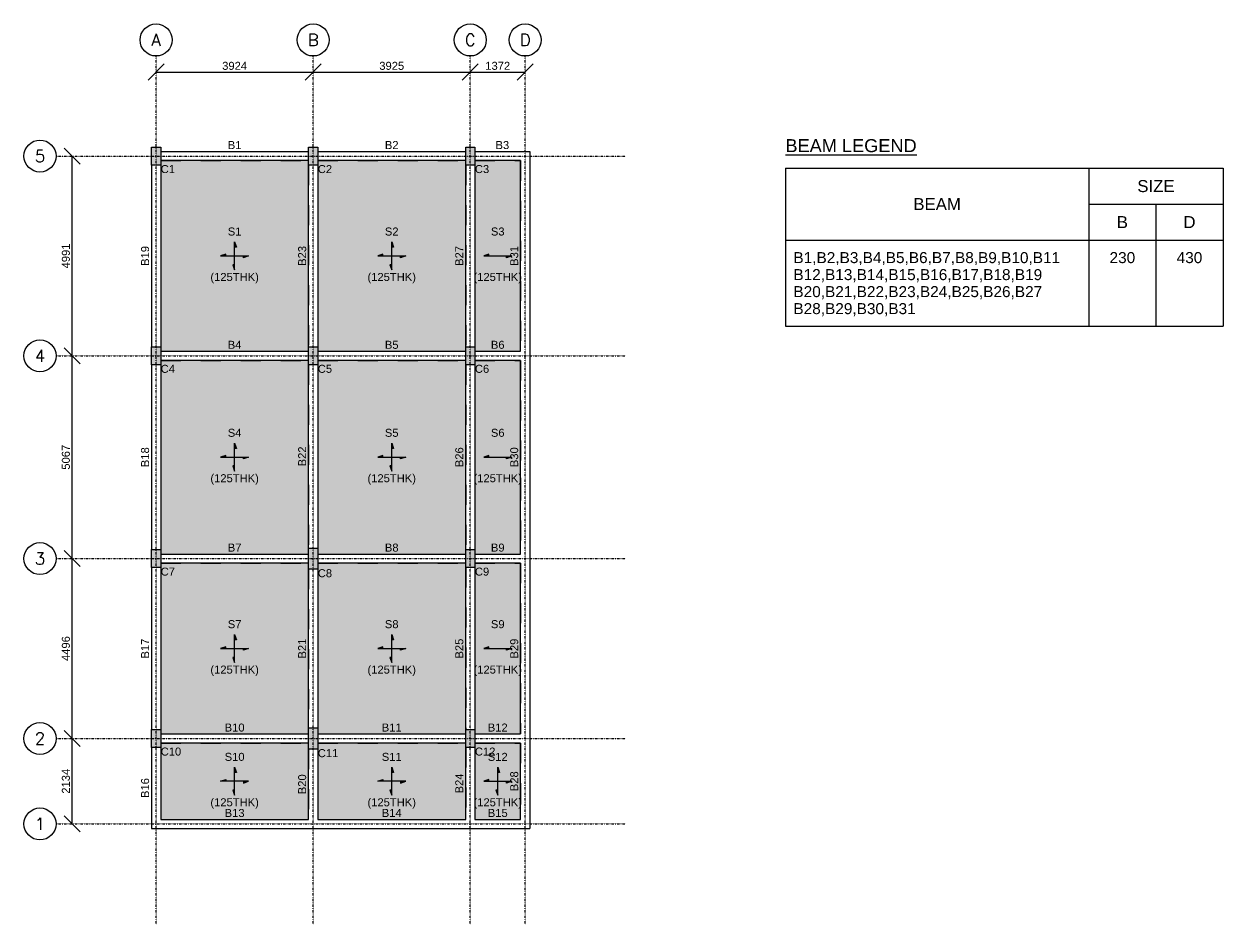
# Model space of a CAD drawing. Header units: inches. Extents: x -816171 to 9366335, y -450961 to 689132.
# Drawn here: x 7775933 to 7805886, y 257503 to 279991 of the extents above; entities that cross this region are included whole.
import ezdxf
from ezdxf.enums import TextEntityAlignment as Align

# ---------------------------------------------------------------- set-up
doc = ezdxf.new("R2010")
doc.units = ezdxf.units.IN
doc.header["$MEASUREMENT"] = 0
doc.linetypes.add('SCCenter', pattern=[1.2, 0.5, -0.3, 0.1, -0.3])
doc.linetypes.add('SCHidden', pattern=[1000, 500, -500])
for name, color, linetype in [('Beam', 3, 'Continuous'), ('Beam Nos', 7, 'Continuous'), ('Column', 2, 'Continuous'), ('Column Nos', 7, 'Continuous'), ('Grid Line', 8, 'Continuous'), ('Label', 4, 'Continuous'), ('Schedule Border', 60, 'Continuous'), ('Schedule Header', 4, 'Continuous'), ('Schedule Text', 31, 'Continuous'), ('Slab', 251, 'Continuous'), ('Slab Nos', 7, 'Continuous')]:
    doc.layers.add(name, color=color, linetype=linetype)
doc.styles.add('SC-BBS1', font='SansSerif')
doc.styles.add('SC-BBS2', font='SansSerif')
doc.styles.get("Standard").update_dxf_attribs({"font": 'txt.shx'})
doc.dimstyles.new('SCGridlineDim', dxfattribs={"dimtxt": 200, "dimasz": 0.18, "dimexe": 75, "dimexo": 75, "dimgap": 50, "dimtad": 1, "dimtoh": 1, "dimdec": 0, "dimzin": 0, "dimdsep": 46, "dimtxsty": 'SC-BBS2', "dimtsz": 200, "dimcen": 0.09, "dimclrd": 8, "dimclre": 8, "dimclrt": 31, "dimadec": 0, "dimazin": 0, "dimtfac": 1, "dimtdec": 0, "dimtix": 1, "dimtofl": 0, "dimtmove": 0, "dimatfit": 3, "dimfxl": 1, "dimtolj": 1, "dimtzin": 0, "dimarcsym": 0})

# ---------------------------------------------------------------- blocks, each defined once
blk = doc.blocks.new('*D2819')
at = {"layer": 'DEFPOINTS', "color": 0, "transparency": 16777216}
for p in [(7777133, 262137), (7777133, 262137), (7777133, 260003)]:
    blk.add_point(p, dxfattribs=at)
at = {"layer": 'Grid Line', "color": 8, "lineweight": -2, "transparency": 16777216}
for p, q in [((7777333, 261937), (7776933, 262337)), ((7777133, 260003), (7777133, 262137)), ((7777208, 262137), (7777208, 262137)), ((7777333, 259803), (7776933, 260203)), ((7777208, 260003), (7777208, 260003))]:
    blk.add_line(p, q, dxfattribs=at)
at = {"layer": 'Grid Line', "color": 31, "transparency": 16777216, "insert": (7776980, 261070), "char_height": 200, "attachment_point": 5, "rotation": 90, "style": 'SC-BBS2'}
blk.add_mtext('\\A1;2134', dxfattribs=at)
blk = doc.blocks.new('*D2820')
at = {"layer": 'DEFPOINTS', "color": 0, "transparency": 16777216}
for p in [(7777133, 266633), (7777133, 266633), (7777133, 262137)]:
    blk.add_point(p, dxfattribs=at)
at = {"layer": 'Grid Line', "color": 8, "lineweight": -2, "transparency": 16777216}
for p, q in [((7777333, 266433), (7776933, 266833)), ((7777133, 262137), (7777133, 266633)), ((7777208, 266633), (7777208, 266633)), ((7777333, 261937), (7776933, 262337)), ((7777208, 262137), (7777208, 262137))]:
    blk.add_line(p, q, dxfattribs=at)
at = {"layer": 'Grid Line', "color": 31, "transparency": 16777216, "insert": (7776980, 264385), "char_height": 200, "attachment_point": 5, "rotation": 90, "style": 'SC-BBS2'}
blk.add_mtext('\\A1;4496', dxfattribs=at)
blk = doc.blocks.new('*D2821')
at = {"layer": 'DEFPOINTS', "color": 0, "transparency": 16777216}
for p in [(7777133, 271700), (7777133, 271700), (7777133, 266633)]:
    blk.add_point(p, dxfattribs=at)
at = {"layer": 'Grid Line', "color": 8, "lineweight": -2, "transparency": 16777216}
for p, q in [((7777333, 271500), (7776933, 271900)), ((7777133, 266633), (7777133, 271700)), ((7777208, 271700), (7777208, 271700)), ((7777333, 266433), (7776933, 266833)), ((7777208, 266633), (7777208, 266633))]:
    blk.add_line(p, q, dxfattribs=at)
at = {"layer": 'Grid Line', "color": 31, "transparency": 16777216, "insert": (7776980, 269166), "char_height": 200, "attachment_point": 5, "rotation": 90, "style": 'SC-BBS2'}
blk.add_mtext('\\A1;5067', dxfattribs=at)
blk = doc.blocks.new('*D2822')
at = {"layer": 'DEFPOINTS', "color": 0, "transparency": 16777216}
for p in [(7777133, 276691), (7777133, 276691), (7777133, 271700)]:
    blk.add_point(p, dxfattribs=at)
at = {"layer": 'Grid Line', "color": 8, "lineweight": -2, "transparency": 16777216}
for p, q in [((7777333, 276491), (7776933, 276891)), ((7777133, 271700), (7777133, 276691)), ((7777208, 276691), (7777208, 276691)), ((7777333, 271500), (7776933, 271900)), ((7777208, 271700), (7777208, 271700))]:
    blk.add_line(p, q, dxfattribs=at)
at = {"layer": 'Grid Line', "color": 31, "transparency": 16777216, "insert": (7776980, 274195), "char_height": 200, "attachment_point": 5, "rotation": 90, "style": 'SC-BBS2'}
blk.add_mtext('\\A1;4991', dxfattribs=at)
blk = doc.blocks.new('*D2823')
at = {"layer": 'DEFPOINTS', "color": 0, "transparency": 16777216}
for p in [(7779233, 278791), (7783157, 278791), (7783157, 278791)]:
    blk.add_point(p, dxfattribs=at)
at = {"layer": 'Grid Line', "color": 8, "lineweight": -2, "transparency": 16777216}
for p, q in [((7779033, 278591), (7779433, 278991)), ((7782957, 278591), (7783357, 278991)), ((7779233, 278791), (7783157, 278791))]:
    blk.add_line(p, q, dxfattribs=at)
at = {"layer": 'Grid Line', "color": 31, "transparency": 16777216, "insert": (7781195, 278944), "char_height": 200, "attachment_point": 5, "style": 'SC-BBS2'}
blk.add_mtext('\\A1;3924', dxfattribs=at)
blk = doc.blocks.new('*D2824')
at = {"layer": 'DEFPOINTS', "color": 0, "transparency": 16777216}
for p in [(7783157, 278791), (7787082, 278791), (7787082, 278791)]:
    blk.add_point(p, dxfattribs=at)
at = {"layer": 'Grid Line', "color": 8, "lineweight": -2, "transparency": 16777216}
for p, q in [((7782957, 278591), (7783357, 278991)), ((7786882, 278591), (7787282, 278991)), ((7783157, 278791), (7787082, 278791))]:
    blk.add_line(p, q, dxfattribs=at)
at = {"layer": 'Grid Line', "color": 31, "transparency": 16777216, "insert": (7785120, 278944), "char_height": 200, "attachment_point": 5, "style": 'SC-BBS2'}
blk.add_mtext('\\A1;3925', dxfattribs=at)
blk = doc.blocks.new('*D2825')
at = {"layer": 'DEFPOINTS', "color": 0, "transparency": 16777216}
for p in [(7787082, 278791), (7788454, 278791), (7788454, 278791)]:
    blk.add_point(p, dxfattribs=at)
at = {"layer": 'Grid Line', "color": 8, "lineweight": -2, "transparency": 16777216}
for p, q in [((7786882, 278591), (7787282, 278991)), ((7788254, 278591), (7788654, 278991)), ((7787082, 278791), (7788454, 278791))]:
    blk.add_line(p, q, dxfattribs=at)
at = {"layer": 'Grid Line', "color": 31, "transparency": 16777216, "insert": (7787768, 278944), "char_height": 200, "attachment_point": 5, "style": 'SC-BBS2'}
blk.add_mtext('\\A1;1372', dxfattribs=at)

msp = doc.modelspace()

# ---------------------------------------------------------------- hatches: boundary and pattern name
at = {"layer": 'Column'}
for points in [[(7779348.12562, 276465.97189), (7779118.12562, 276465.97189), (7779118.12562, 276915.97189), (7779348.12562, 276915.97189)], [(7783272.12562, 276465.97189), (7783042.12562, 276465.97189), (7783042.12562, 276915.97189), (7783272.12562, 276915.97189)], [(7787197.12562, 276465.97189), (7786967.12562, 276465.97189), (7786967.12562, 276915.97189), (7787197.12562, 276915.97189)], [(7779348.12562, 271474.97189), (7779118.12562, 271474.97189), (7779118.12562, 271924.97189), (7779348.12562, 271924.97189)], [(7783272.12562, 271474.97189), (7783042.12562, 271474.97189), (7783042.12562, 271924.97189), (7783272.12562, 271924.97189)], [(7787197.12562, 271474.97189), (7786967.12562, 271474.97189), (7786967.12562, 271924.97189), (7787197.12562, 271924.97189)], [(7783272.12562, 266367.97189), (7783042.12562, 266367.97189), (7783042.12562, 266897.97189), (7783272.12562, 266897.97189)], [(7779348.12562, 266407.97189), (7779118.12562, 266407.97189), (7779118.12562, 266857.97189), (7779348.12562, 266857.97189)], [(7787197.12562, 266407.97189), (7786967.12562, 266407.97189), (7786967.12562, 266857.97189), (7787197.12562, 266857.97189)], [(7783272.12562, 261871.97189), (7783042.12562, 261871.97189), (7783042.12562, 262401.97189), (7783272.12562, 262401.97189)], [(7779348.12562, 261911.97189), (7779118.12562, 261911.97189), (7779118.12562, 262361.97189), (7779348.12562, 262361.97189)], [(7787197.12562, 261911.97189), (7786967.12562, 261911.97189), (7786967.12562, 262361.97189), (7787197.12562, 262361.97189)]]:
    msp.add_hatch(color=256, dxfattribs=at).paths.add_polyline_path(points, flags=0)
at = {"layer": 'Slab'}
for points in [[(7783042.12562, 271814.97189), (7783042.12562, 271924.97189), (7783042.12562, 276465.97189), (7783042.12562, 276575.97189), (7779348.12562, 276575.97189), (7779348.12562, 276465.97189), (7779348.12562, 271924.97189), (7779348.12562, 271814.97189)], [(7786967.12562, 271814.97189), (7786967.12562, 271924.97189), (7786967.12562, 276465.97189), (7786967.12562, 276575.97189), (7783272.12562, 276575.97189), (7783272.12562, 276465.97189), (7783272.12562, 271924.97189), (7783272.12562, 271814.97189)], [(7788339.12562, 271814.97189), (7788339.12562, 276575.97189), (7787197.12562, 276575.97189), (7787197.12562, 276465.97189), (7787197.12562, 271924.97189), (7787197.12562, 271814.97189)], [(7783042.12562, 266747.97189), (7783042.12562, 266897.97189), (7783042.12562, 271474.97189), (7783042.12562, 271584.97189), (7779348.12562, 271584.97189), (7779348.12562, 271474.97189), (7779348.12562, 266857.97189), (7779348.12562, 266747.97189)], [(7786967.12562, 266747.97189), (7786967.12562, 266857.97189), (7786967.12562, 271474.97189), (7786967.12562, 271584.97189), (7783272.12562, 271584.97189), (7783272.12562, 271474.97189), (7783272.12562, 266897.97189), (7783272.12562, 266747.97189)], [(7788339.12562, 266747.97189), (7788339.12562, 271584.97189), (7787197.12562, 271584.97189), (7787197.12562, 271474.97189), (7787197.12562, 266857.97189), (7787197.12562, 266747.97189)], [(7783042.12562, 262251.97189), (7783042.12562, 262401.97189), (7783042.12562, 266367.97189), (7783042.12562, 266517.97189), (7779348.12562, 266517.97189), (7779348.12562, 266407.97189), (7779348.12562, 262361.97189), (7779348.12562, 262251.97189)], [(7786967.12562, 262251.97189), (7786967.12562, 262361.97189), (7786967.12562, 266407.97189), (7786967.12562, 266517.97189), (7783272.12562, 266517.97189), (7783272.12562, 266367.97189), (7783272.12562, 262401.97189), (7783272.12562, 262251.97189)], [(7788339.12562, 262251.97189), (7788339.12562, 266517.97189), (7787197.12562, 266517.97189), (7787197.12562, 266407.97189), (7787197.12562, 262361.97189), (7787197.12562, 262251.97189)], [(7783042.12562, 260117.97189), (7783042.12562, 261871.97189), (7783042.12562, 262021.97189), (7779348.12562, 262021.97189), (7779348.12562, 261911.97189), (7779348.12562, 260117.97189)], [(7786967.12562, 260117.97189), (7786967.12562, 261911.97189), (7786967.12562, 262021.97189), (7783272.12562, 262021.97189), (7783272.12562, 261871.97189), (7783272.12562, 260117.97189)], [(7788339.12562, 260117.97189), (7788339.12562, 262021.97189), (7787197.12562, 262021.97189), (7787197.12562, 261911.97189), (7787197.12562, 260117.97189)]]:
    msp.add_hatch(color=256, dxfattribs=at).paths.add_polyline_path(points, flags=0)
at = {"layer": 'Slab Nos'}
for points in [[(7781195.12562, 274545.47189), (7781238.87562, 274414.22189), (7781195.12562, 274414.22189)], [(7785119.62562, 274545.47189), (7785163.37562, 274414.22189), (7785119.62562, 274414.22189)], [(7780976.37562, 274195.47189), (7780976.37562, 274239.22189), (7780845.12562, 274195.47189)], [(7781545.12562, 274195.47189), (7781413.87562, 274151.72189), (7781413.87562, 274195.47189)], [(7784900.87562, 274195.47189), (7784900.87562, 274239.22189), (7784769.62562, 274195.47189)], [(7785469.62562, 274195.47189), (7785338.37562, 274151.72189), (7785338.37562, 274195.47189)], [(7787549.37562, 274195.47189), (7787549.37562, 274239.22189), (7787418.12562, 274195.47189)], [(7788118.12562, 274195.47189), (7787986.87562, 274151.72189), (7787986.87562, 274195.47189)], [(7781195.12562, 273976.72189), (7781151.37562, 273976.72189), (7781195.12562, 273845.47189)], [(7785119.62562, 273976.72189), (7785075.87562, 273976.72189), (7785119.62562, 273845.47189)], [(7781195.12562, 269516.47189), (7781238.87562, 269385.22189), (7781195.12562, 269385.22189)], [(7785119.62562, 269516.47189), (7785163.37562, 269385.22189), (7785119.62562, 269385.22189)], [(7780976.37562, 269166.47189), (7780976.37562, 269210.22189), (7780845.12562, 269166.47189)], [(7781545.12562, 269166.47189), (7781413.87562, 269122.72189), (7781413.87562, 269166.47189)], [(7784900.87562, 269166.47189), (7784900.87562, 269210.22189), (7784769.62562, 269166.47189)], [(7785469.62562, 269166.47189), (7785338.37562, 269122.72189), (7785338.37562, 269166.47189)], [(7787549.37562, 269166.47189), (7787549.37562, 269210.22189), (7787418.12562, 269166.47189)], [(7788118.12562, 269166.47189), (7787986.87562, 269122.72189), (7787986.87562, 269166.47189)], [(7781195.12562, 268947.72189), (7781151.37562, 268947.72189), (7781195.12562, 268816.47189)], [(7785119.62562, 268947.72189), (7785075.87562, 268947.72189), (7785119.62562, 268816.47189)], [(7781195.12562, 264734.97189), (7781238.87562, 264603.72189), (7781195.12562, 264603.72189)], [(7785119.62562, 264734.97189), (7785163.37562, 264603.72189), (7785119.62562, 264603.72189)], [(7780976.37562, 264384.97189), (7780976.37562, 264428.72189), (7780845.12562, 264384.97189)], [(7781545.12562, 264384.97189), (7781413.87562, 264341.22189), (7781413.87562, 264384.97189)], [(7784900.87562, 264384.97189), (7784900.87562, 264428.72189), (7784769.62562, 264384.97189)], [(7785469.62562, 264384.97189), (7785338.37562, 264341.22189), (7785338.37562, 264384.97189)], [(7787549.37562, 264384.97189), (7787549.37562, 264428.72189), (7787418.12562, 264384.97189)], [(7788118.12562, 264384.97189), (7787986.87562, 264341.22189), (7787986.87562, 264384.97189)], [(7781195.12562, 264166.22189), (7781151.37562, 264166.22189), (7781195.12562, 264034.97189)], [(7785119.62562, 264166.22189), (7785075.87562, 264166.22189), (7785119.62562, 264034.97189)], [(7781195.1363, 261419.97189), (7781238.8823, 261288.72056), (7781195.1323, 261288.72189)], [(7785119.6363, 261419.97189), (7785163.3823, 261288.72056), (7785119.6323, 261288.72189)], [(7787768.12562, 261419.97189), (7787811.87562, 261288.72189), (7787768.12562, 261288.72189)], [(7780845.12562, 261069.98258), (7780976.37696, 261113.72857), (7780976.37562, 261069.97857)], [(7781413.87562, 261069.96522), (7781413.87429, 261026.21522), (7781545.12562, 261069.96121)], [(7784769.62562, 261069.98258), (7784900.87696, 261113.72857), (7784900.87562, 261069.97857)], [(7785338.37562, 261069.96522), (7785338.37429, 261026.21522), (7785469.62562, 261069.96121)], [(7787549.37562, 261069.97189), (7787549.37562, 261113.72189), (7787418.12562, 261069.97189)], [(7788118.12562, 261069.97189), (7787986.87562, 261026.22189), (7787986.87562, 261069.97189)], [(7781195.11895, 260851.22189), (7781151.36895, 260851.22323), (7781195.11494, 260719.97189)], [(7785119.61895, 260851.22189), (7785075.86895, 260851.22323), (7785119.61494, 260719.97189)], [(7787768.12562, 260851.22189), (7787724.37562, 260851.22189), (7787768.12562, 260719.97189)]]:
    msp.add_hatch(color=256, dxfattribs=at).paths.add_polyline_path(points, flags=0)

# ---------------------------------------------------------------- linework, layer by layer
at = {"layer": 'Beam'}
for p, q in [((7779348.12562, 276805.97189), (7783042.12562, 276805.97189)), ((7783272.12562, 276805.97189), (7786967.12562, 276805.97189)), ((7787197.12562, 276805.97189), (7788569.12562, 276805.97189)), ((7788569.12562, 276805.97189), (7788569.12562, 271584.97189)), ((7779118.12562, 276465.97189), (7779118.12562, 271924.97189)), ((7788569.12562, 271699.97189), (7788569.12562, 266517.97189)), ((7779118.12562, 271474.97189), (7779118.12562, 266857.97189)), ((7788569.12562, 266632.97189), (7788569.12562, 262021.97189)), ((7779118.12562, 266407.97189), (7779118.12562, 262361.97189)), ((7788569.12562, 262136.97189), (7788569.12562, 259887.97189)), ((7779118.12562, 261911.97189), (7779118.12562, 259887.97189)), ((7779118.12562, 259887.97189), (7783272.12562, 259887.97189)), ((7783214.62562, 259887.97189), (7787197.12562, 259887.97189)), ((7787139.62562, 259887.97189), (7788569.12562, 259887.97189))]:
    msp.add_line(p, q, dxfattribs=at)
at = {"layer": 'Beam', "linetype": 'SCHidden'}
for p, q in [((7779348.12562, 276575.97189), (7783042.12562, 276575.97189)), ((7783272.12562, 276575.97189), (7786967.12562, 276575.97189)), ((7787197.12562, 276575.97189), (7788339.12562, 276575.97189)), ((7788339.12562, 276575.97189), (7788339.12562, 271814.97189)), ((7779348.12562, 276465.97189), (7779348.12562, 271924.97189)), ((7783042.12562, 276465.97189), (7783042.12562, 271924.97189)), ((7783272.12562, 276465.97189), (7783272.12562, 271924.97189)), ((7786967.12562, 276465.97189), (7786967.12562, 271924.97189)), ((7787197.12562, 276465.97189), (7787197.12562, 271924.97189)), ((7779348.12562, 271814.97189), (7783042.12562, 271814.97189)), ((7783272.12562, 271814.97189), (7786967.12562, 271814.97189)), ((7787197.12562, 271814.97189), (7788339.12562, 271814.97189)), ((7779348.12562, 271584.97189), (7783042.12562, 271584.97189)), ((7779348.12562, 271474.97189), (7779348.12562, 266857.97189)), ((7783042.12562, 271474.97189), (7783042.12562, 266897.97189)), ((7783272.12562, 271584.97189), (7786967.12562, 271584.97189)), ((7783272.12562, 271474.97189), (7783272.12562, 266897.97189)), ((7786967.12562, 271474.97189), (7786967.12562, 266857.97189)), ((7787197.12562, 271584.97189), (7788339.12562, 271584.97189)), ((7787197.12562, 271474.97189), (7787197.12562, 266857.97189)), ((7788339.12562, 271584.97189), (7788339.12562, 266747.97189)), ((7779348.12562, 266747.97189), (7783042.12562, 266747.97189)), ((7783272.12562, 266747.97189), (7786967.12562, 266747.97189)), ((7787197.12562, 266747.97189), (7788339.12562, 266747.97189)), ((7779348.12562, 266517.97189), (7783042.12562, 266517.97189)), ((7779348.12562, 266407.97189), (7779348.12562, 262361.97189)), ((7783042.12562, 266367.97189), (7783042.12562, 262401.97189)), ((7783272.12562, 266517.97189), (7786967.12562, 266517.97189)), ((7783272.12562, 266367.97189), (7783272.12562, 262401.97189)), ((7786967.12562, 266407.97189), (7786967.12562, 262361.97189)), ((7787197.12562, 266517.97189), (7788339.12562, 266517.97189)), ((7787197.12562, 266407.97189), (7787197.12562, 262361.97189)), ((7788339.12562, 266517.97189), (7788339.12562, 262251.97189)), ((7779348.12562, 262251.97189), (7783042.12562, 262251.97189)), ((7783272.12562, 262251.97189), (7786967.12562, 262251.97189)), ((7787197.12562, 262251.97189), (7788339.12562, 262251.97189)), ((7779348.12562, 262021.97189), (7783042.12562, 262021.97189)), ((7779348.12562, 261911.97189), (7779348.12562, 260117.97189)), ((7783042.12562, 261871.97189), (7783042.12562, 260117.97189)), ((7783272.12562, 262021.97189), (7786967.12562, 262021.97189)), ((7783272.12562, 261871.97189), (7783272.12562, 260117.97189)), ((7786967.12562, 261911.97189), (7786967.12562, 260117.97189)), ((7787197.12562, 262021.97189), (7788339.12562, 262021.97189)), ((7787197.12562, 261911.97189), (7787197.12562, 260117.97189)), ((7788339.12562, 262021.97189), (7788339.12562, 260117.97189)), ((7779348.12562, 260117.97189), (7783042.12562, 260117.97189)), ((7783272.12562, 260117.97189), (7786967.12562, 260117.97189)), ((7787197.12562, 260117.97189), (7788339.12562, 260117.97189))]:
    msp.add_line(p, q, dxfattribs=at)
at = {"layer": 'Column'}
for points in [[(7779348.12562, 276465.97189), (7779118.12562, 276465.97189), (7779118.12562, 276915.97189), (7779348.12562, 276915.97189)], [(7783272.12562, 276465.97189), (7783042.12562, 276465.97189), (7783042.12562, 276915.97189), (7783272.12562, 276915.97189)], [(7787197.12562, 276465.97189), (7786967.12562, 276465.97189), (7786967.12562, 276915.97189), (7787197.12562, 276915.97189)], [(7779348.12562, 271474.97189), (7779118.12562, 271474.97189), (7779118.12562, 271924.97189), (7779348.12562, 271924.97189)], [(7783272.12562, 271474.97189), (7783042.12562, 271474.97189), (7783042.12562, 271924.97189), (7783272.12562, 271924.97189)], [(7787197.12562, 271474.97189), (7786967.12562, 271474.97189), (7786967.12562, 271924.97189), (7787197.12562, 271924.97189)], [(7783272.12562, 266367.97189), (7783042.12562, 266367.97189), (7783042.12562, 266897.97189), (7783272.12562, 266897.97189)], [(7779348.12562, 266407.97189), (7779118.12562, 266407.97189), (7779118.12562, 266857.97189), (7779348.12562, 266857.97189)], [(7787197.12562, 266407.97189), (7786967.12562, 266407.97189), (7786967.12562, 266857.97189), (7787197.12562, 266857.97189)], [(7783272.12562, 261871.97189), (7783042.12562, 261871.97189), (7783042.12562, 262401.97189), (7783272.12562, 262401.97189)], [(7779348.12562, 261911.97189), (7779118.12562, 261911.97189), (7779118.12562, 262361.97189), (7779348.12562, 262361.97189)], [(7787197.12562, 261911.97189), (7786967.12562, 261911.97189), (7786967.12562, 262361.97189), (7787197.12562, 262361.97189)]]:
    msp.add_lwpolyline(points, close=True, dxfattribs=at)
at = {"layer": 'Grid Line', "linetype": 'SCCenter'}
for p, q in [((7779233.12562, 257502.97189), (7779233.12562, 279190.97189)), ((7783157.12562, 257502.97189), (7783157.12562, 279190.97189)), ((7787082.12562, 257502.97189), (7787082.12562, 279190.97189)), ((7788454.12562, 257502.97189), (7788454.12562, 279190.97189)), ((7776733.12562, 276690.97189), (7790954.12562, 276690.97189)), ((7776733.12562, 271699.97189), (7790954.12562, 271699.97189)), ((7776733.12562, 266632.97189), (7790954.12562, 266632.97189)), ((7776733.12562, 262136.97189), (7790954.12562, 262136.97189)), ((7776733.12562, 260002.97189), (7790954.12562, 260002.97189))]:
    msp.add_line(p, q, dxfattribs=at)
at = {"layer": 'Grid Line'}
for centre in [(7779233.12562, 279590.97189), (7783157.12562, 279590.97189), (7787082.12562, 279590.97189), (7788454.12562, 279590.97189), (7776333.12562, 276690.97189), (7776333.12562, 271699.97189), (7776333.12562, 266632.97189), (7776333.12562, 262136.97189), (7776333.12562, 260002.97189)]:
    msp.add_circle(centre, 400, dxfattribs=at)
at = {"layer": 'Schedule Border'}
for p, q in [((7794954.12562, 276390.97189), (7805886.12562, 276390.97189)), ((7794954.12562, 276390.97189), (7794954.12562, 272440.97189)), ((7802534.12562, 276390.97189), (7802534.12562, 272440.97189)), ((7805886.12562, 276390.97189), (7805886.12562, 272440.97189)), ((7802534.12562, 275490.97189), (7805886.12562, 275490.97189)), ((7804210.12562, 275490.97189), (7804210.12562, 272440.97189)), ((7794954.12562, 274590.97189), (7805886.12562, 274590.97189)), ((7794954.12562, 272440.97189), (7805886.12562, 272440.97189))]:
    msp.add_line(p, q, dxfattribs=at)
at = {"layer": 'Slab'}
for points in [[(7783042.12562, 271814.97189), (7783042.12562, 271924.97189), (7783042.12562, 276465.97189), (7783042.12562, 276575.97189), (7779348.12562, 276575.97189), (7779348.12562, 276465.97189), (7779348.12562, 271924.97189), (7779348.12562, 271814.97189)], [(7786967.12562, 271814.97189), (7786967.12562, 271924.97189), (7786967.12562, 276465.97189), (7786967.12562, 276575.97189), (7783272.12562, 276575.97189), (7783272.12562, 276465.97189), (7783272.12562, 271924.97189), (7783272.12562, 271814.97189)], [(7788339.12562, 271814.97189), (7788339.12562, 276575.97189), (7787197.12562, 276575.97189), (7787197.12562, 276465.97189), (7787197.12562, 271924.97189), (7787197.12562, 271814.97189)], [(7783042.12562, 266747.97189), (7783042.12562, 266897.97189), (7783042.12562, 271474.97189), (7783042.12562, 271584.97189), (7779348.12562, 271584.97189), (7779348.12562, 271474.97189), (7779348.12562, 266857.97189), (7779348.12562, 266747.97189)], [(7786967.12562, 266747.97189), (7786967.12562, 266857.97189), (7786967.12562, 271474.97189), (7786967.12562, 271584.97189), (7783272.12562, 271584.97189), (7783272.12562, 271474.97189), (7783272.12562, 266897.97189), (7783272.12562, 266747.97189)], [(7788339.12562, 266747.97189), (7788339.12562, 271584.97189), (7787197.12562, 271584.97189), (7787197.12562, 271474.97189), (7787197.12562, 266857.97189), (7787197.12562, 266747.97189)], [(7783042.12562, 262251.97189), (7783042.12562, 262401.97189), (7783042.12562, 266367.97189), (7783042.12562, 266517.97189), (7779348.12562, 266517.97189), (7779348.12562, 266407.97189), (7779348.12562, 262361.97189), (7779348.12562, 262251.97189)], [(7786967.12562, 262251.97189), (7786967.12562, 262361.97189), (7786967.12562, 266407.97189), (7786967.12562, 266517.97189), (7783272.12562, 266517.97189), (7783272.12562, 266367.97189), (7783272.12562, 262401.97189), (7783272.12562, 262251.97189)], [(7788339.12562, 262251.97189), (7788339.12562, 266517.97189), (7787197.12562, 266517.97189), (7787197.12562, 266407.97189), (7787197.12562, 262361.97189), (7787197.12562, 262251.97189)], [(7783042.12562, 260117.97189), (7783042.12562, 261871.97189), (7783042.12562, 262021.97189), (7779348.12562, 262021.97189), (7779348.12562, 261911.97189), (7779348.12562, 260117.97189)], [(7786967.12562, 260117.97189), (7786967.12562, 261911.97189), (7786967.12562, 262021.97189), (7783272.12562, 262021.97189), (7783272.12562, 261871.97189), (7783272.12562, 260117.97189)], [(7788339.12562, 260117.97189), (7788339.12562, 262021.97189), (7787197.12562, 262021.97189), (7787197.12562, 261911.97189), (7787197.12562, 260117.97189)]]:
    msp.add_lwpolyline(points, close=True, dxfattribs=at)
at = {"layer": 'Slab Nos'}
for points in [[(7781195.12562, 273976.72189), (7781151.37562, 273976.72189), (7781195.12562, 273845.47189), (7781195.12562, 274545.47189), (7781238.87562, 274414.22189), (7781195.12562, 274414.22189)], [(7785119.62562, 273976.72189), (7785075.87562, 273976.72189), (7785119.62562, 273845.47189), (7785119.62562, 274545.47189), (7785163.37562, 274414.22189), (7785119.62562, 274414.22189)], [(7780976.37562, 274195.47189), (7780976.37562, 274239.22189), (7780845.12562, 274195.47189), (7781545.12562, 274195.47189), (7781413.87562, 274151.72189), (7781413.87562, 274195.47189)], [(7784900.87562, 274195.47189), (7784900.87562, 274239.22189), (7784769.62562, 274195.47189), (7785469.62562, 274195.47189), (7785338.37562, 274151.72189), (7785338.37562, 274195.47189)], [(7787549.37562, 274195.47189), (7787549.37562, 274239.22189), (7787418.12562, 274195.47189), (7788118.12562, 274195.47189), (7787986.87562, 274151.72189), (7787986.87562, 274195.47189)], [(7781195.12562, 268947.72189), (7781151.37562, 268947.72189), (7781195.12562, 268816.47189), (7781195.12562, 269516.47189), (7781238.87562, 269385.22189), (7781195.12562, 269385.22189)], [(7785119.62562, 268947.72189), (7785075.87562, 268947.72189), (7785119.62562, 268816.47189), (7785119.62562, 269516.47189), (7785163.37562, 269385.22189), (7785119.62562, 269385.22189)], [(7780976.37562, 269166.47189), (7780976.37562, 269210.22189), (7780845.12562, 269166.47189), (7781545.12562, 269166.47189), (7781413.87562, 269122.72189), (7781413.87562, 269166.47189)], [(7784900.87562, 269166.47189), (7784900.87562, 269210.22189), (7784769.62562, 269166.47189), (7785469.62562, 269166.47189), (7785338.37562, 269122.72189), (7785338.37562, 269166.47189)], [(7787549.37562, 269166.47189), (7787549.37562, 269210.22189), (7787418.12562, 269166.47189), (7788118.12562, 269166.47189), (7787986.87562, 269122.72189), (7787986.87562, 269166.47189)], [(7781195.12562, 264166.22189), (7781151.37562, 264166.22189), (7781195.12562, 264034.97189), (7781195.12562, 264734.97189), (7781238.87562, 264603.72189), (7781195.12562, 264603.72189)], [(7785119.62562, 264166.22189), (7785075.87562, 264166.22189), (7785119.62562, 264034.97189), (7785119.62562, 264734.97189), (7785163.37562, 264603.72189), (7785119.62562, 264603.72189)], [(7780976.37562, 264384.97189), (7780976.37562, 264428.72189), (7780845.12562, 264384.97189), (7781545.12562, 264384.97189), (7781413.87562, 264341.22189), (7781413.87562, 264384.97189)], [(7784900.87562, 264384.97189), (7784900.87562, 264428.72189), (7784769.62562, 264384.97189), (7785469.62562, 264384.97189), (7785338.37562, 264341.22189), (7785338.37562, 264384.97189)], [(7787549.37562, 264384.97189), (7787549.37562, 264428.72189), (7787418.12562, 264384.97189), (7788118.12562, 264384.97189), (7787986.87562, 264341.22189), (7787986.87562, 264384.97189)], [(7781195.11895, 260851.22189), (7781151.36895, 260851.22323), (7781195.11494, 260719.97189), (7781195.1363, 261419.97189), (7781238.8823, 261288.72056), (7781195.1323, 261288.72189)], [(7785119.61895, 260851.22189), (7785075.86895, 260851.22323), (7785119.61494, 260719.97189), (7785119.6363, 261419.97189), (7785163.3823, 261288.72056), (7785119.6323, 261288.72189)], [(7787768.12562, 260851.22189), (7787724.37562, 260851.22189), (7787768.12562, 260719.97189), (7787768.12562, 261419.97189), (7787811.87562, 261288.72189), (7787768.12562, 261288.72189)], [(7781413.87562, 261069.96522), (7781413.87429, 261026.21522), (7781545.12562, 261069.96121), (7780845.12562, 261069.98258), (7780976.37696, 261113.72857), (7780976.37562, 261069.97857)], [(7785338.37562, 261069.96522), (7785338.37429, 261026.21522), (7785469.62562, 261069.96121), (7784769.62562, 261069.98258), (7784900.87696, 261113.72857), (7784900.87562, 261069.97857)], [(7787549.37562, 261069.97189), (7787549.37562, 261113.72189), (7787418.12562, 261069.97189), (7788118.12562, 261069.97189), (7787986.87562, 261026.22189), (7787986.87562, 261069.97189)]]:
    msp.add_lwpolyline(points, dxfattribs=at)

# ---------------------------------------------------------------- texts
at = {"layer": 'Beam Nos', "style": 'SC-BBS1'}
for s, p in [('B1', (7781195.12562, 276805.97189)), ('B2', (7785119.62562, 276805.97189)), ('B3', (7787883.12562, 276805.97189)), ('B4', (7781195.12562, 271814.97189)), ('B5', (7785119.62562, 271814.97189)), ('B6', (7787768.12562, 271814.97189)), ('B7', (7781195.12562, 266747.97189)), ('B8', (7785119.62562, 266747.97189)), ('B9', (7787768.12562, 266747.97189)), ('B10', (7781195.12562, 262251.97189)), ('B11', (7785119.62562, 262251.97189)), ('B12', (7787768.12562, 262251.97189)), ('B13', (7781195.12562, 260117.97189)), ('B14', (7785119.62562, 260117.97189)), ('B15', (7787768.12562, 260117.97189))]:
    msp.add_text(s, height=200, dxfattribs=at).set_placement(p, align=Align.BOTTOM_CENTER)
for s, p in [('B19', (7779118.12562, 274195.47189)), ('B23', (7783042.12562, 274195.47189)), ('B27', (7786967.12562, 274195.47189)), ('B31', (7788339.12562, 274195.47189)), ('B18', (7779118.12562, 269166.47189)), ('B22', (7783042.12562, 269186.47189)), ('B26', (7786967.12562, 269166.47189)), ('B30', (7788339.12562, 269166.47189)), ('B17', (7779118.12562, 264384.97189)), ('B21', (7783042.12562, 264384.97189)), ('B25', (7786967.12562, 264384.97189)), ('B29', (7788339.12562, 264384.97189)), ('B20', (7783042.12562, 260994.97189)), ('B24', (7786967.12562, 261014.97189)), ('B28', (7788339.12562, 261069.97189)), ('B16', (7779118.12562, 260899.97189))]:
    msp.add_text(s, height=200, rotation=90, dxfattribs=at).set_placement(p, align=Align.BOTTOM_CENTER)
at = {"layer": 'Column Nos', "style": 'SC-BBS2'}
for s, p in [('C1', (7779348.12562, 276465.97189)), ('C2', (7783272.12562, 276465.97189)), ('C3', (7787197.12562, 276465.97189)), ('C4', (7779348.12562, 271474.97189)), ('C5', (7783272.12562, 271474.97189)), ('C6', (7787197.12562, 271474.97189)), ('C7', (7779348.12562, 266407.97189)), ('C8', (7783272.12562, 266367.97189)), ('C9', (7787197.12562, 266407.97189)), ('C10', (7779348.12562, 261911.97189)), ('C11', (7783272.12562, 261871.97189)), ('C12', (7787197.12562, 261911.97189))]:
    msp.add_text(s, height=200, dxfattribs=at).set_placement(p, align=Align.TOP_LEFT)
at = {"layer": 'Grid Line'}
for s, p in [('A', (7779233.12562, 279590.97189)), ('B', (7783157.12562, 279590.97189)), ('C', (7787082.12562, 279590.97189)), ('D', (7788454.12562, 279590.97189)), ('5', (7776333.12562, 276690.97189)), ('4', (7776333.12562, 271699.97189)), ('3', (7776333.12562, 266632.97189)), ('2', (7776333.12562, 262136.97189)), ('1', (7776333.12562, 260002.97189))]:
    msp.add_text(s, height=300, dxfattribs=at).set_placement(p, align=Align.MIDDLE)
at = {"layer": 'Label', "style": 'SC-BBS1'}
msp.add_text('%%uBEAM LEGEND', height=325, dxfattribs=at).set_placement((7794954.12562, 276690.97189), align=Align.BOTTOM_LEFT)
at = {"layer": 'Schedule Header', "style": 'SC-BBS1'}
for s, p in [('SIZE', (7804210.12562, 275940.97189)), ('BEAM', (7798744.12562, 275490.97189)), ('B', (7803372.12562, 275040.97189)), ('D', (7805048.12562, 275040.97189))]:
    msp.add_text(s, height=300, dxfattribs=at).set_placement(p, align=Align.MIDDLE_CENTER)
at = {"layer": 'Schedule Text', "style": 'SC-BBS1'}
for s, p in [('B1,B2,B3,B4,B5,B6,B7,B8,B9,B10,B11', (7795154.12562, 274153.47189)), ('B12,B13,B14,B15,B16,B17,B18,B19', (7795154.12562, 273728.47189)), ('B20,B21,B22,B23,B24,B25,B26,B27', (7795154.12562, 273303.47189)), ('B28,B29,B30,B31', (7795154.12562, 272878.47189))]:
    msp.add_text(s, height=275, dxfattribs=at).set_placement(p, align=Align.MIDDLE_LEFT)
for s, p in [('230', (7803372.12562, 274153.47189)), ('430', (7805048.12562, 274153.47189))]:
    msp.add_text(s, height=275, dxfattribs=at).set_placement(p, align=Align.MIDDLE_CENTER)
at = {"layer": 'Slab Nos', "style": 'SC-BBS2'}
for s, p in [('S1', (7781195.12562, 274645.47189)), ('S2', (7785119.62562, 274645.47189)), ('S3', (7787768.12562, 274645.47189)), ('S4', (7781195.12562, 269616.47189)), ('S5', (7785119.62562, 269616.47189)), ('S6', (7787768.12562, 269616.47189)), ('S7', (7781195.12562, 264834.97189)), ('S8', (7785119.62562, 264834.97189)), ('S9', (7787768.12562, 264834.97189)), ('S10', (7781195.12562, 261519.97189)), ('S11', (7785119.62562, 261519.97189)), ('S12', (7787768.12562, 261519.97189))]:
    msp.add_text(s, height=200, dxfattribs=at).set_placement(p, align=Align.BOTTOM_CENTER)
for p in [(7781195.12562, 273645.47189), (7785119.62562, 273645.47189), (7787768.12562, 273645.47189), (7781195.12562, 268616.47189), (7785119.62562, 268616.47189), (7787768.12562, 268616.47189), (7781195.12562, 263834.97189), (7785119.62562, 263834.97189), (7787768.12562, 263834.97189), (7781195.12562, 260519.97189), (7785119.62562, 260519.97189), (7787768.12562, 260519.97189)]:
    msp.add_text('(125THK)', height=200, dxfattribs=at).set_placement(p, align=Align.MIDDLE)

# ---------------------------------------------------------------- dimensions: what is measured, and where the dimension line sits
at = {"layer": 'Grid Line'}
for p1, p2, text, picture, middle in [((7779233.12562, 278790.97189), (7783157.12562, 278790.97189), '3924', '*D2823', (7781195.12562, 278944.1269)), ((7783157.12562, 278790.97189), (7787082.12562, 278790.97189), '3925', '*D2824', (7785119.62562, 278944.1269)), ((7787082.12562, 278790.97189), (7788454.12562, 278790.97189), '1372', '*D2825', (7787768.12562, 278944.1269)), ((7777133.12562, 271699.97189), (7777133.12562, 276690.97189), '4991', '*D2822', (7776980.10779, 274195.47189)), ((7777133.12562, 266632.97189), (7777133.12562, 271699.97189), '5067', '*D2821', (7776979.97061, 269166.47189)), ((7777133.12562, 262136.97189), (7777133.12562, 266632.97189), '4496', '*D2820', (7776979.97061, 264384.97189)), ((7777133.12562, 260002.97189), (7777133.12562, 262136.97189), '2134', '*D2819', (7776979.97061, 261069.97189))]:
    dim = msp.add_aligned_dim(p1=p1, p2=p2, distance=0, text=text, dimstyle='SCGridlineDim', dxfattribs=at)
    dim.commit()
    dim.dimension.update_dxf_attribs({"geometry": picture, "text_midpoint": middle})

doc.saveas('drawing.dxf')
